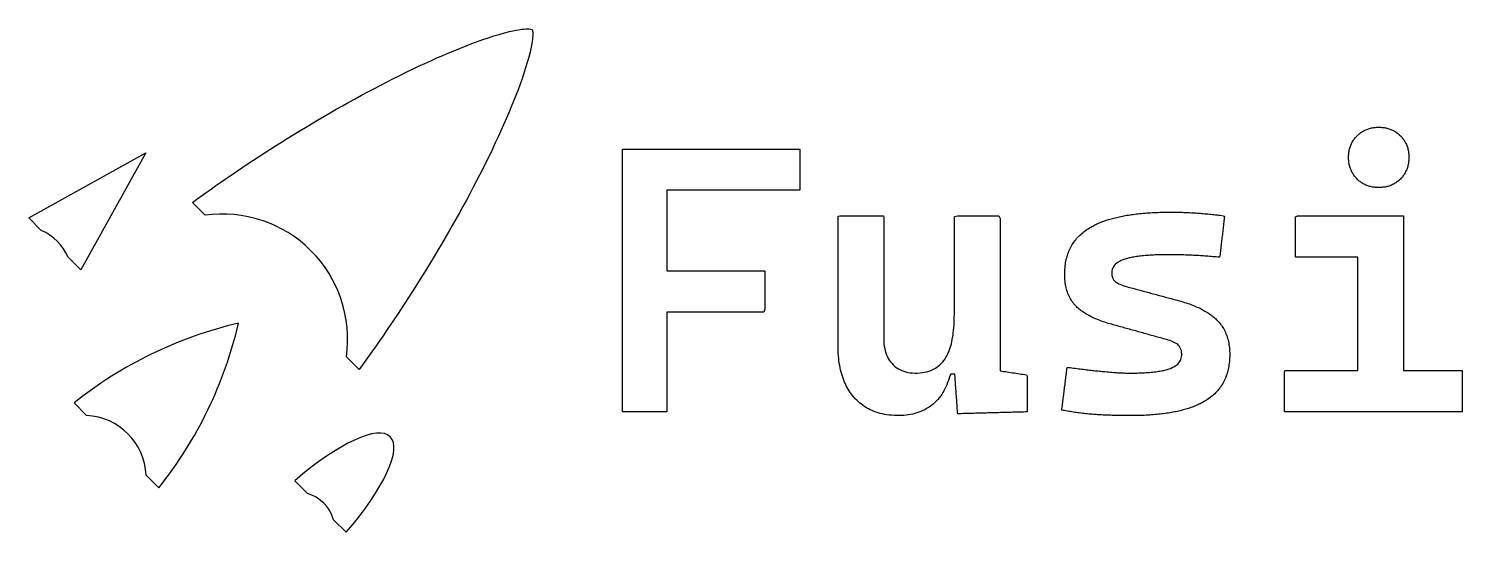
# Model space of a CAD drawing. Header units: millimetres. Extents: x 0 to 100, y 0 to 17.
# Drawn here: x 0 to 48.14, y 0 to 16.91 of the extents above; entities that cross this region are included whole.
import ezdxf

# ---------------------------------------------------------------- set-up
doc = ezdxf.new("R2010")
doc.units = ezdxf.units.MM
doc.layers.add('OUTLINE', color=7, linetype='Continuous')

msp = doc.modelspace()

# ---------------------------------------------------------------- linework, layer by layer
at = {"layer": 'OUTLINE'}
for p, q in [((0, 10.5557), (3.9325, 12.7405)), ((3.9325, 12.7405), (1.7478, 8.8079)), ((5.9212, 10.642), (5.497, 11.0662)), ((0.4243, 10.1315), (0, 10.5557)), ((1.7478, 8.8079), (1.3235, 9.2322)), ((11.093, 5.4702), (10.6687, 5.8945)), ((1.9471, 3.919), (1.5228, 4.3432)), ((4.37, 1.496), (3.9457, 1.9203)), ((9.3576, 1.3019), (8.9334, 1.7262)), ((10.6595, 0), (10.2353, 0.4243))]:
    msp.add_line(p, q, dxfattribs=at)
for points in [[(45.4055, 11.5752), (45.3696, 11.5737), (45.3331, 11.5732), (45.2967, 11.5737), (45.2607, 11.5752), (45.2253, 11.5777), (45.1905, 11.5812), (45.1562, 11.5856), (45.1224, 11.5911), (45.0892, 11.5975), (45.0565, 11.6049), (45.0243, 11.6134), (44.9927, 11.6228), (44.9616, 11.6332), (44.9311, 11.6446), (44.9011, 11.657), (44.8716, 11.6704), (44.8427, 11.6848), (44.8143, 11.7001), (44.7864, 11.7165), (44.7591, 11.7338), (44.7324, 11.7522), (44.7061, 11.7715), (44.6804, 11.7918), (44.6553, 11.8131), (44.6307, 11.8355), (44.6066, 11.8588), (44.5833, 11.8828), (44.561, 11.9074), (44.5397, 11.9326), (44.5193, 11.9583), (44.5, 11.9845), (44.4817, 12.0113), (44.4643, 12.0386), (44.448, 12.0665), (44.4326, 12.0948), (44.4182, 12.1238), (44.4048, 12.1532), (44.3924, 12.1832), (44.381, 12.2138), (44.3706, 12.2449), (44.3612, 12.2765), (44.3528, 12.3086), (44.3454, 12.3413), (44.3389, 12.3746), (44.3335, 12.4083), (44.329, 12.4427), (44.3255, 12.4775), (44.323, 12.5129), (44.3216, 12.5488), (44.3211, 12.5853), (44.3216, 12.6218), (44.323, 12.6577), (44.3255, 12.6931), (44.329, 12.7279), (44.3335, 12.7623), (44.3389, 12.796), (44.3454, 12.8293), (44.3528, 12.862), (44.3612, 12.8941), (44.3706, 12.9257), (44.381, 12.9568), (44.3924, 12.9874), (44.4048, 13.0174), (44.4182, 13.0468), (44.4326, 13.0758), (44.448, 13.1041), (44.4643, 13.132), (44.4817, 13.1593), (44.5, 13.1861), (44.5193, 13.2123), (44.5397, 13.238), (44.561, 13.2631), (44.5833, 13.2878), (44.6066, 13.3118), (44.6307, 13.3351), (44.6553, 13.3574), (44.6804, 13.3788), (44.7061, 13.3991), (44.7324, 13.4184), (44.7591, 13.4368), (44.7864, 13.4541), (44.8143, 13.4705), (44.8427, 13.4858), (44.8716, 13.5002), (44.9011, 13.5136), (44.9311, 13.526), (44.9616, 13.5374), (44.9927, 13.5478), (45.0243, 13.5572), (45.0565, 13.5656), (45.0892, 13.5731), (45.1224, 13.5795), (45.1562, 13.585), (45.1905, 13.5894), (45.2253, 13.5929), (45.2607, 13.5954), (45.2967, 13.5969), (45.3331, 13.5974), (45.3696, 13.5969), (45.4055, 13.5954), (45.4409, 13.5929), (45.4758, 13.5894), (45.5101, 13.585), (45.5439, 13.5795), (45.5771, 13.5731), (45.6098, 13.5656), (45.642, 13.5572), (45.6736, 13.5478), (45.7047, 13.5374), (45.7352, 13.526), (45.7652, 13.5136), (45.7947, 13.5002), (45.8236, 13.4858), (45.852, 13.4705), (45.8798, 13.4541), (45.9071, 13.4368), (45.9339, 13.4184), (45.9601, 13.3991), (45.9858, 13.3788), (46.011, 13.3574), (46.0356, 13.3351), (46.0597, 13.3118), (46.083, 13.2878), (46.1053, 13.2631), (46.1266, 13.238), (46.1469, 13.2123), (46.1663, 13.1861), (46.1846, 13.1593), (46.2019, 13.132), (46.2183, 13.1041), (46.2337, 13.0758), (46.248, 13.0468), (46.2614, 13.0174), (46.2738, 12.9874), (46.2852, 12.9568), (46.2956, 12.9257), (46.3051, 12.8941), (46.3135, 12.862), (46.3209, 12.8293), (46.3274, 12.796), (46.3328, 12.7623), (46.3373, 12.7279), (46.3407, 12.6931), (46.3432, 12.6577), (46.3447, 12.6218), (46.3452, 12.5853), (46.3447, 12.5488), (46.3432, 12.5129), (46.3407, 12.4775), (46.3373, 12.4427), (46.3328, 12.4083), (46.3274, 12.3746), (46.3209, 12.3413), (46.3135, 12.3086), (46.3051, 12.2765), (46.2956, 12.2449), (46.2852, 12.2138), (46.2738, 12.1832), (46.2614, 12.1532), (46.248, 12.1238), (46.2337, 12.0948), (46.2183, 12.0665), (46.2019, 12.0386), (46.1846, 12.0113), (46.1663, 11.9845), (46.1469, 11.9583), (46.1266, 11.9326), (46.1053, 11.9074), (46.083, 11.8828), (46.0597, 11.8588), (46.0356, 11.8355), (46.011, 11.8131), (45.9858, 11.7918), (45.9601, 11.7715), (45.9339, 11.7522), (45.9071, 11.7338), (45.8798, 11.7165), (45.852, 11.7001), (45.8236, 11.6848), (45.7947, 11.6704), (45.7652, 11.657), (45.7352, 11.6446), (45.7047, 11.6332), (45.6736, 11.6228), (45.642, 11.6134), (45.6098, 11.6049), (45.5771, 11.5975), (45.5439, 11.5911), (45.5101, 11.5856), (45.4758, 11.5812), (45.4409, 11.5777)], [(20.0876, 12.8585), (20.1442, 12.8585), (20.2405, 12.8585), (20.3591, 12.8585), (20.3934, 12.8585), (20.5463, 12.8585), (20.5739, 12.8585), (20.6992, 12.8585), (20.7888, 12.8585), (20.8521, 12.8585), (21.0037, 12.8585), (21.005, 12.8585), (21.1579, 12.8585), (21.2185, 12.8585), (21.3108, 12.8585), (21.4334, 12.8585), (21.4637, 12.8585), (21.6167, 12.8585), (21.7696, 12.8585), (21.9225, 12.8585), (22.0754, 12.8585), (22.2283, 12.8585), (22.3812, 12.8585), (22.5341, 12.8585), (22.687, 12.8585), (22.8399, 12.8585), (22.9928, 12.8585), (23.1457, 12.8585), (23.2986, 12.8585), (23.4515, 12.8585), (23.6044, 12.8585), (23.7573, 12.8585), (23.9102, 12.8585), (24.0631, 12.8585), (24.2161, 12.8585), (24.369, 12.8585), (24.5219, 12.8585), (24.6748, 12.8585), (24.8277, 12.8585), (24.9806, 12.8585), (25.1335, 12.8585), (25.2864, 12.8585), (25.4393, 12.8585), (25.5922, 12.8585), (25.7451, 12.8585), (25.898, 12.8585), (25.898, 12.7056), (25.898, 12.5527), (25.898, 12.3998), (25.898, 12.2469), (25.898, 12.094), (25.898, 11.941), (25.898, 11.7881), (25.898, 11.6352), (25.898, 11.4823), (25.7474, 11.4801), (25.5945, 11.4801), (25.4416, 11.4801), (25.2887, 11.4801), (25.1358, 11.4801), (24.9829, 11.4801), (24.83, 11.4801), (24.677, 11.4801), (24.5241, 11.4801), (24.3712, 11.4801), (24.2183, 11.4801), (24.0654, 11.4801), (23.9125, 11.4801), (23.7596, 11.4801), (23.6067, 11.4801), (23.4538, 11.4801), (23.3009, 11.4801), (23.148, 11.4801), (22.9951, 11.4801), (22.8422, 11.4801), (22.6893, 11.4801), (22.5364, 11.4801), (22.3835, 11.4801), (22.2306, 11.4801), (22.0776, 11.4801), (21.9247, 11.4801), (21.7718, 11.4801), (21.6189, 11.4801), (21.466, 11.4801), (21.4334, 11.4801), (21.4334, 11.3544), (21.4334, 11.1395), (21.4334, 10.9247), (21.4334, 10.7098), (21.4334, 10.4949), (21.4334, 10.2801), (21.4334, 10.0652), (21.4334, 9.8503), (21.4334, 9.6355), (21.4334, 9.4206), (21.4334, 9.2057), (21.4334, 8.9909), (21.4334, 8.7789), (21.5068, 8.7789), (21.6352, 8.7789), (21.7637, 8.7789), (21.8922, 8.7789), (22.0206, 8.7789), (22.1491, 8.7789), (22.2775, 8.7789), (22.406, 8.7789), (22.5344, 8.7789), (22.6629, 8.7789), (22.7913, 8.7789), (22.9198, 8.7789), (23.0482, 8.7789), (23.1767, 8.7789), (23.3051, 8.7789), (23.4336, 8.7789), (23.562, 8.7789), (23.6905, 8.7789), (23.8189, 8.7789), (23.9474, 8.7789), (24.0759, 8.7789), (24.2043, 8.7789), (24.3328, 8.7789), (24.4612, 8.7789), (24.5897, 8.7789), (24.7181, 8.7789), (24.7181, 8.6504), (24.7181, 8.522), (24.7181, 8.3935), (24.7181, 8.2651), (24.7181, 8.1366), (24.7181, 8.0082), (24.7181, 7.8797), (24.7181, 7.7513), (24.7181, 7.6228), (24.7181, 7.4944), (24.6897, 7.3943), (24.5613, 7.3943), (24.4328, 7.3943), (24.3044, 7.3943), (24.1759, 7.3943), (24.0475, 7.3943), (23.919, 7.3943), (23.7906, 7.3943), (23.6621, 7.3943), (23.5337, 7.3943), (23.4052, 7.3943), (23.2768, 7.3943), (23.1483, 7.3943), (23.0198, 7.3943), (22.8914, 7.3943), (22.7629, 7.3943), (22.6345, 7.3943), (22.506, 7.3943), (22.3776, 7.3943), (22.2491, 7.3943), (22.1207, 7.3943), (21.9922, 7.3943), (21.8638, 7.3943), (21.7353, 7.3943), (21.6069, 7.3943), (21.4784, 7.3943), (21.4334, 7.3943), (21.4334, 7.2719), (21.4334, 7.057), (21.4334, 6.8422), (21.4334, 6.6273), (21.4334, 6.4124), (21.4334, 6.1976), (21.4334, 5.9827), (21.4334, 5.7678), (21.4334, 5.553), (21.4334, 5.3381), (21.4334, 5.1232), (21.4334, 4.9084), (21.4334, 4.6935), (21.4334, 4.4786), (21.4334, 4.2638), (21.4334, 4.0489), (21.2262, 4.0412), (21.0113, 4.0412), (20.7964, 4.0412), (20.5816, 4.0412), (20.3667, 4.0412), (20.1518, 4.0412), (19.937, 4.0412), (19.937, 4.2561), (19.937, 4.471), (19.937, 4.6858), (19.937, 4.9007), (19.937, 5.1156), (19.937, 5.3304), (19.937, 5.5453), (19.937, 5.7602), (19.937, 5.9751), (19.937, 6.1899), (19.937, 6.4048), (19.937, 6.6197), (19.937, 6.8345), (19.937, 7.0494), (19.937, 7.2643), (19.937, 7.3943), (19.937, 7.4791), (19.937, 7.5227), (19.937, 7.6512), (19.937, 7.694), (19.937, 7.7796), (19.937, 7.9081), (19.937, 7.9089), (19.937, 8.0366), (19.937, 8.1237), (19.937, 8.165), (19.937, 8.2935), (19.937, 8.3386), (19.937, 8.4219), (19.937, 8.5504), (19.937, 8.5535), (19.937, 8.6788), (19.937, 8.7683), (19.937, 8.9832), (19.937, 9.1981), (19.937, 9.4129), (19.937, 9.6278), (19.937, 9.8427), (19.937, 10.0576), (19.937, 10.2724), (19.937, 10.4873), (19.937, 10.7022), (19.937, 10.917), (19.937, 11.1319), (19.937, 11.3468), (19.937, 11.4801), (19.937, 11.5616), (19.937, 11.633), (19.937, 11.7765), (19.937, 11.7859), (19.937, 11.9388), (19.937, 11.9914), (19.937, 12.0917), (19.937, 12.2062), (19.937, 12.2446), (19.937, 12.3975), (19.937, 12.4211), (19.937, 12.5504), (19.937, 12.636), (19.937, 12.7033), (19.937, 12.8508), (19.937, 12.8562)], [(32.6165, 6.6742), (32.6165, 6.6144), (32.6165, 6.601), (32.6165, 6.5546), (32.6165, 6.4948), (32.6165, 6.4741), (32.6165, 6.4349), (32.6165, 6.3751), (32.6165, 6.3473), (32.6165, 6.3153), (32.6165, 6.2555), (32.6165, 6.1957), (32.6165, 6.1359), (32.6165, 6.076), (32.6165, 6.0162), (32.6165, 5.9564), (32.6165, 5.8966), (32.6165, 5.8368), (32.6165, 5.7769), (32.6165, 5.7171), (32.6165, 5.6573), (32.6165, 5.5975), (32.6165, 5.5377), (32.6165, 5.4779), (32.6181, 5.4194), (32.6772, 5.4105), (32.7364, 5.4016), (32.7955, 5.3927), (32.8547, 5.3838), (32.9138, 5.3749), (32.973, 5.366), (33.0321, 5.3571), (33.0913, 5.3482), (33.1504, 5.3393), (33.2096, 5.3303), (33.2687, 5.3214), (33.3279, 5.3125), (33.387, 5.3036), (33.4462, 5.2947), (33.5053, 5.2858), (33.523, 5.2412), (33.523, 5.1814), (33.523, 5.1216), (33.523, 5.0617), (33.523, 5.0019), (33.523, 4.9421), (33.523, 4.8823), (33.523, 4.8225), (33.523, 4.7627), (33.523, 4.7028), (33.523, 4.643), (33.523, 4.5832), (33.523, 4.5234), (33.523, 4.4636), (33.523, 4.4037), (33.523, 4.3439), (33.523, 4.2841), (33.523, 4.2243), (33.523, 4.1645), (33.523, 4.1047), (33.523, 4.0448), (33.4668, 4.0397), (33.407, 4.0381), (33.3472, 4.0365), (33.2874, 4.0349), (33.2276, 4.0334), (33.1678, 4.0318), (33.108, 4.0302), (33.0482, 4.0286), (32.9884, 4.027), (32.9286, 4.0254), (32.8689, 4.0238), (32.8091, 4.0222), (32.7493, 4.0206), (32.6895, 4.019), (32.6297, 4.0174), (32.5699, 4.0158), (32.5101, 4.0142), (32.4503, 4.0126), (32.3905, 4.011), (32.3307, 4.0094), (32.2709, 4.0078), (32.2111, 4.0062), (32.1513, 4.0046), (32.0915, 4.003), (32.0317, 4.0014), (31.9719, 3.9998), (31.9121, 3.9982), (31.8523, 3.9966), (31.7925, 3.995), (31.7327, 3.9934), (31.6729, 3.9918), (31.6131, 3.9903), (31.5533, 3.9887), (31.4935, 3.9871), (31.4337, 3.9855), (31.3739, 3.9839), (31.3141, 3.9823), (31.2543, 3.9807), (31.1945, 3.9791), (31.1903, 4.0387), (31.1861, 4.0984), (31.1818, 4.1581), (31.1776, 4.2178), (31.1734, 4.2774), (31.1692, 4.3371), (31.1649, 4.3968), (31.1607, 4.4564), (31.1565, 4.5161), (31.1522, 4.5758), (31.148, 4.6354), (31.1438, 4.6951), (31.1395, 4.7548), (31.1353, 4.8144), (31.1311, 4.8741), (31.1268, 4.9338), (31.1226, 4.9934), (31.1184, 5.0531), (31.1142, 5.1128), (31.1099, 5.1724), (31.1057, 5.2321), (31.1015, 5.2918), (31.1003, 5.308), (31.0373, 5.308), (30.9636, 5.308), (30.9267, 5.2536), (30.9054, 5.1752), (30.8819, 5.099), (30.8563, 5.0251), (30.8285, 4.9535), (30.7986, 4.8842), (30.7665, 4.8171), (30.7323, 4.7523), (30.6959, 4.6898), (30.6573, 4.6295), (30.6166, 4.5716), (30.5738, 4.5158), (30.5288, 4.4624), (30.4816, 4.4112), (30.4322, 4.3623), (30.3808, 4.3157), (30.3269, 4.2712), (30.2701, 4.2283), (30.2117, 4.1882), (30.1517, 4.1508), (30.0901, 4.1163), (30.0268, 4.0844), (29.962, 4.0554), (29.8956, 4.0291), (29.8276, 4.0056), (29.758, 3.9848), (29.6868, 3.9669), (29.614, 3.9516), (29.5396, 3.9392), (29.4636, 3.9295), (29.3861, 3.9226), (29.3069, 3.9184), (29.2261, 3.9171), (29.1414, 3.9182), (29.0585, 3.9218), (28.9772, 3.9276), (28.8977, 3.9358), (28.8198, 3.9464), (28.7436, 3.9593), (28.6692, 3.9745), (28.5964, 3.9921), (28.5253, 4.0121), (28.456, 4.0344), (28.3883, 4.059), (28.3223, 4.086), (28.2581, 4.1153), (28.1955, 4.147), (28.1346, 4.181), (28.0754, 4.2174), (28.018, 4.2561), (27.9622, 4.2972), (27.9081, 4.3406), (27.8557, 4.3863), (27.805, 4.4344), (27.756, 4.4849), (27.709, 4.5374), (27.6676, 4.5872), (27.6279, 4.6385), (27.5899, 4.6915), (27.5536, 4.746), (27.5189, 4.8021), (27.4859, 4.8599), (27.4546, 4.9192), (27.425, 4.98), (27.397, 5.0425), (27.3707, 5.1066), (27.3461, 5.1722), (27.3232, 5.2394), (27.3019, 5.3082), (27.2823, 5.3786), (27.2644, 5.4506), (27.2481, 5.5242), (27.2335, 5.5993), (27.2206, 5.6761), (27.2094, 5.7544), (27.1998, 5.8343), (27.192, 5.9158), (27.1857, 5.9989), (27.1812, 6.0835), (27.1783, 6.1698), (27.1771, 6.2576), (27.1771, 6.3345), (27.1771, 6.4082), (27.1771, 6.4819), (27.1771, 6.5556), (27.1771, 6.6292), (27.1771, 6.7029), (27.1771, 6.7766), (27.1771, 6.8503), (27.1771, 6.9239), (27.1771, 6.9976), (27.1771, 7.0713), (27.1771, 7.145), (27.1771, 7.2186), (27.1771, 7.2923), (27.1771, 7.366), (27.1771, 7.4397), (27.1771, 7.5133), (27.1771, 7.587), (27.1771, 7.6607), (27.1771, 7.7344), (27.1771, 7.808), (27.1771, 7.8817), (27.1771, 7.9554), (27.1771, 8.0291), (27.1771, 8.1027), (27.1771, 8.1764), (27.1771, 8.2501), (27.1771, 8.3238), (27.1771, 8.3974), (27.1771, 8.4711), (27.1771, 8.5448), (27.1771, 8.6185), (27.1771, 8.6921), (27.1771, 8.7658), (27.1771, 8.8395), (27.1771, 8.9132), (27.1771, 8.9869), (27.1771, 9.0605), (27.1771, 9.1342), (27.1771, 9.2079), (27.1771, 9.2816), (27.1771, 9.3552), (27.1771, 9.4289), (27.1771, 9.5026), (27.1771, 9.5763), (27.1771, 9.6499), (27.1771, 9.7236), (27.1771, 9.7973), (27.1771, 9.871), (27.1771, 9.9446), (27.1771, 10.0183), (27.1771, 10.092), (27.1771, 10.1657), (27.1771, 10.2393), (27.1771, 10.313), (27.1771, 10.3867), (27.1771, 10.4604), (27.1771, 10.534), (27.1771, 10.6077), (27.2353, 10.6232), (27.309, 10.6232), (27.3827, 10.6232), (27.4564, 10.6232), (27.53, 10.6232), (27.6037, 10.6232), (27.6774, 10.6232), (27.7511, 10.6232), (27.8247, 10.6232), (27.8984, 10.6232), (27.9721, 10.6232), (28.0458, 10.6232), (28.1194, 10.6232), (28.1931, 10.6232), (28.2668, 10.6232), (28.3405, 10.6232), (28.4141, 10.6232), (28.4878, 10.6232), (28.5615, 10.6232), (28.6352, 10.6232), (28.7088, 10.6232), (28.7107, 10.5514), (28.7107, 10.4777), (28.7107, 10.404), (28.7107, 10.3303), (28.7107, 10.2567), (28.7107, 10.183), (28.7107, 10.1093), (28.7107, 10.0356), (28.7107, 9.962), (28.7107, 9.8883), (28.7107, 9.8146), (28.7107, 9.7409), (28.7107, 9.6673), (28.7107, 9.5936), (28.7107, 9.5199), (28.7107, 9.4462), (28.7107, 9.3726), (28.7107, 9.2989), (28.7107, 9.2252), (28.7107, 9.1515), (28.7107, 9.0779), (28.7107, 9.0042), (28.7107, 8.9305), (28.7107, 8.8568), (28.7107, 8.7832), (28.7107, 8.7095), (28.7107, 8.6358), (28.7107, 8.5621), (28.7107, 8.4885), (28.7107, 8.4148), (28.7107, 8.3411), (28.7107, 8.2674), (28.7107, 8.1938), (28.7107, 8.1201), (28.7107, 8.0464), (28.7107, 7.9727), (28.7107, 7.8991), (28.7107, 7.8254), (28.7107, 7.7517), (28.7107, 7.678), (28.7107, 7.6043), (28.7107, 7.5307), (28.7107, 7.457), (28.7107, 7.3833), (28.7107, 7.3096), (28.7107, 7.236), (28.7107, 7.1623), (28.7107, 7.0886), (28.7107, 7.0149), (28.7107, 6.9413), (28.7107, 6.8676), (28.7107, 6.7939), (28.7107, 6.7202), (28.7107, 6.6466), (28.7107, 6.5729), (28.7109, 6.4942), (28.7139, 6.4084), (28.7204, 6.3257), (28.7304, 6.2461), (28.7439, 6.1698), (28.7609, 6.0966), (28.7814, 6.0265), (28.8054, 5.9596), (28.833, 5.8959), (28.864, 5.8354), (28.8986, 5.778), (28.9366, 5.7238), (28.9782, 5.6728), (29.0253, 5.6229), (29.0769, 5.5757), (29.1316, 5.5329), (29.1895, 5.4945), (29.2504, 5.4605), (29.3144, 5.4309), (29.3816, 5.4056), (29.4518, 5.3848), (29.5252, 5.3683), (29.6016, 5.3563), (29.6811, 5.3486), (29.7638, 5.3453), (29.8479, 5.3463), (29.9295, 5.3512), (30.0083, 5.3601), (30.0844, 5.373), (30.1576, 5.3898), (30.2281, 5.4106), (30.2958, 5.4353), (30.3608, 5.464), (30.4229, 5.4967), (30.4823, 5.5333), (30.539, 5.5738), (30.5928, 5.6183), (30.6439, 5.6668), (30.6922, 5.7193), (30.7377, 5.7757), (30.7735, 5.8258), (30.8023, 5.871), (30.8297, 5.9189), (30.8556, 5.9694), (30.8802, 6.0226), (30.9033, 6.0784), (30.9251, 6.1369), (30.9454, 6.1981), (30.9643, 6.2619), (30.9819, 6.3284), (30.998, 6.3975), (31.0127, 6.4693), (31.026, 6.5438), (31.0379, 6.6209), (31.0485, 6.7007), (31.0576, 6.7832), (31.0653, 6.8683), (31.0716, 6.956), (31.0765, 7.0465), (31.0799, 7.1396), (31.082, 7.2353), (31.0827, 7.3097), (31.0827, 7.4263), (31.0827, 7.5531), (31.0827, 7.68), (31.0827, 7.8068), (31.0827, 7.9337), (31.0827, 8.0605), (31.0827, 8.1874), (31.0827, 8.3142), (31.0827, 8.4411), (31.0827, 8.5679), (31.0827, 8.6948), (31.0827, 8.8216), (31.0827, 8.9485), (31.0827, 9.0753), (31.0827, 9.2022), (31.0827, 9.3291), (31.0827, 9.4559), (31.0827, 9.5828), (31.0827, 9.7096), (31.0827, 9.8365), (31.0827, 9.9633), (31.0827, 10.0902), (31.0827, 10.217), (31.0827, 10.3439), (31.0827, 10.4707), (31.0827, 10.5976), (31.184, 10.6232), (31.3108, 10.6232), (31.4377, 10.6232), (31.5645, 10.6232), (31.6914, 10.6232), (31.8182, 10.6232), (31.9451, 10.6232), (32.0719, 10.6232), (32.1988, 10.6232), (32.3256, 10.6232), (32.4525, 10.6232), (32.5793, 10.6232), (32.6165, 10.5334), (32.6165, 10.4066), (32.6165, 10.2797), (32.6165, 10.1529), (32.6165, 10.026), (32.6165, 9.8992), (32.6165, 9.7723), (32.6165, 9.6455), (32.6165, 9.5186), (32.6165, 9.3918), (32.6165, 9.2649), (32.6165, 9.138), (32.6165, 9.0112), (32.6165, 8.8843), (32.6165, 8.7575), (32.6165, 8.6306), (32.6165, 8.5038), (32.6165, 8.3769), (32.6165, 8.2501), (32.6165, 8.1232), (32.6165, 7.9964), (32.6165, 7.8695), (32.6165, 7.7427), (32.6165, 7.6158), (32.6165, 7.489), (32.6165, 7.3621), (32.6165, 7.2353), (32.6165, 7.1084), (32.6165, 6.9816), (32.6165, 6.8547), (32.6165, 6.7278)], [(37.0676, 3.9173), (37.0003, 3.9171), (36.9415, 3.9171), (36.8834, 3.9173), (36.8259, 3.9177), (36.7689, 3.9182), (36.7126, 3.9189), (36.6568, 3.9196), (36.6017, 3.9206), (36.5471, 3.9217), (36.4932, 3.9229), (36.4398, 3.9242), (36.387, 3.9258), (36.3348, 3.9274), (36.2832, 3.9292), (36.2322, 3.9311), (36.1818, 3.9332), (36.132, 3.9355), (36.0828, 3.9378), (36.0342, 3.9403), (35.9861, 3.943), (35.9387, 3.9458), (35.8918, 3.9487), (35.8456, 3.9518), (35.7999, 3.9551), (35.7549, 3.9584), (35.7104, 3.962), (35.6595, 3.9662), (35.6032, 3.9712), (35.5474, 3.9765), (35.4923, 3.982), (35.4378, 3.9877), (35.3839, 3.9937), (35.3306, 3.9999), (35.2779, 4.0063), (35.2259, 4.013), (35.1744, 4.02), (35.1236, 4.0272), (35.0734, 4.0346), (35.0238, 4.0423), (34.9748, 4.0502), (34.9264, 4.0583), (34.8786, 4.0667), (34.8315, 4.0753), (34.7849, 4.0842), (34.739, 4.0933), (34.6937, 4.1027), (34.6963, 4.1508), (34.7027, 4.2019), (34.7091, 4.253), (34.7155, 4.3041), (34.7219, 4.3552), (34.7283, 4.4063), (34.7347, 4.4574), (34.7411, 4.5085), (34.7474, 4.5596), (34.7538, 4.6107), (34.7602, 4.6618), (34.7666, 4.713), (34.773, 4.7641), (34.7794, 4.8152), (34.7858, 4.8663), (34.7922, 4.9174), (34.7985, 4.9685), (34.8049, 5.0196), (34.8113, 5.0707), (34.8177, 5.1218), (34.8241, 5.1729), (34.8305, 5.224), (34.8369, 5.2751), (34.8432, 5.3262), (34.8496, 5.3773), (34.856, 5.4284), (34.8624, 5.4795), (34.8688, 5.5306), (34.9144, 5.5379), (34.9731, 5.5299), (35.0311, 5.5222), (35.0884, 5.5146), (35.145, 5.5071), (35.2009, 5.4999), (35.2562, 5.4928), (35.3107, 5.4858), (35.3646, 5.4791), (35.4178, 5.4725), (35.4703, 5.466), (35.5221, 5.4598), (35.5732, 5.4537), (35.6236, 5.4477), (35.6733, 5.442), (35.7224, 5.4364), (35.7707, 5.4309), (35.8184, 5.4257), (35.8654, 5.4206), (35.9117, 5.4156), (35.9573, 5.4109), (36.0022, 5.4063), (36.0464, 5.4018), (36.0899, 5.3976), (36.1388, 5.3929), (36.1987, 5.3874), (36.2575, 5.3822), (36.3152, 5.3774), (36.3718, 5.3729), (36.4273, 5.3687), (36.4817, 5.3649), (36.5351, 5.3614), (36.5873, 5.3583), (36.6384, 5.3555), (36.6884, 5.353), (36.7373, 5.3509), (36.7852, 5.3491), (36.8319, 5.3476), (36.8775, 5.3465), (36.9221, 5.3457), (36.9655, 5.3453), (37.013, 5.3452), (37.0823, 5.3455), (37.1502, 5.3462), (37.2165, 5.3474), (37.2813, 5.3491), (37.3446, 5.3512), (37.4064, 5.3537), (37.4667, 5.3567), (37.5255, 5.3602), (37.5828, 5.3641), (37.6385, 5.3684), (37.6928, 5.3732), (37.7456, 5.3785), (37.7968, 5.3841), (37.8466, 5.3903), (37.8949, 5.3969), (37.9416, 5.4039), (37.9868, 5.4114), (38.0306, 5.4193), (38.0728, 5.4277), (38.1135, 5.4365), (38.1527, 5.4458), (38.1905, 5.4556), (38.2267, 5.4657), (38.2614, 5.4764), (38.2946, 5.4874), (38.3387, 5.5038), (38.397, 5.5286), (38.4504, 5.5555), (38.4991, 5.5845), (38.5428, 5.6155), (38.5818, 5.6486), (38.6159, 5.6837), (38.6452, 5.7209), (38.6697, 5.7602), (38.6894, 5.8016), (38.7042, 5.845), (38.7142, 5.8904), (38.7194, 5.938), (38.7197, 5.9917), (38.7149, 6.0485), (38.705, 6.1014), (38.6898, 6.1501), (38.6695, 6.1947), (38.644, 6.2353), (38.6134, 6.2718), (38.5817, 6.3011), (38.5478, 6.3271), (38.5097, 6.3517), (38.4674, 6.3751), (38.421, 6.3971), (38.3704, 6.4179), (38.3157, 6.4373), (38.2569, 6.4554), (38.2019, 6.4706), (38.1523, 6.4845), (38.1027, 6.4983), (38.053, 6.5121), (38.0034, 6.5259), (37.9538, 6.5398), (37.9042, 6.5536), (37.8546, 6.5674), (37.805, 6.5812), (37.7554, 6.5951), (37.7057, 6.6089), (37.6561, 6.6227), (37.6065, 6.6365), (37.5569, 6.6504), (37.5073, 6.6642), (37.4577, 6.678), (37.4081, 6.6918), (37.3585, 6.7057), (37.3088, 6.7195), (37.2592, 6.7333), (37.2096, 6.7471), (37.16, 6.761), (37.1104, 6.7748), (37.0608, 6.7886), (37.0112, 6.8024), (36.9616, 6.8163), (36.9119, 6.8301), (36.8623, 6.8439), (36.8127, 6.8577), (36.7631, 6.8716), (36.7135, 6.8854), (36.6639, 6.8992), (36.6143, 6.913), (36.5646, 6.9269), (36.515, 6.9407), (36.4654, 6.9545), (36.4158, 6.9683), (36.3662, 6.9822), (36.3123, 6.9972), (36.2525, 7.0146), (36.1939, 7.0324), (36.1365, 7.0508), (36.0803, 7.0696), (36.0254, 7.089), (35.9716, 7.1088), (35.9191, 7.1292), (35.8678, 7.15), (35.8176, 7.1714), (35.7687, 7.1932), (35.7211, 7.2156), (35.6746, 7.2384), (35.6293, 7.2618), (35.5853, 7.2856), (35.5425, 7.3099), (35.5008, 7.3348), (35.4604, 7.3601), (35.4212, 7.3859), (35.3832, 7.4123), (35.3465, 7.4391), (35.3109, 7.4664), (35.2766, 7.4942), (35.2434, 7.5226), (35.2115, 7.5514), (35.1808, 7.5807), (35.1488, 7.6133), (35.117, 7.6482), (35.0868, 7.6844), (35.0579, 7.7217), (35.0306, 7.7603), (35.0047, 7.8), (34.9803, 7.841), (34.9574, 7.8832), (34.9359, 7.9266), (34.916, 7.9712), (34.8974, 8.017), (34.8804, 8.064), (34.8648, 8.1122), (34.8507, 8.1616), (34.838, 8.2122), (34.8269, 8.2641), (34.8172, 8.3171), (34.8089, 8.3714), (34.8022, 8.4268), (34.7969, 8.4835), (34.793, 8.5414), (34.7907, 8.6005), (34.7898, 8.6608), (34.7903, 8.7189), (34.7921, 8.7759), (34.7952, 8.8321), (34.7995, 8.8875), (34.8052, 8.942), (34.8121, 8.9957), (34.8203, 9.0485), (34.8298, 9.1005), (34.8406, 9.1517), (34.8527, 9.2021), (34.866, 9.2516), (34.8807, 9.3003), (34.8966, 9.3481), (34.9138, 9.3951), (34.9323, 9.4413), (34.9521, 9.4866), (34.9732, 9.5312), (34.9956, 9.5748), (35.0192, 9.6177), (35.0441, 9.6597), (35.0704, 9.7009), (35.0979, 9.7412), (35.1267, 9.7807), (35.1567, 9.8194), (35.1881, 9.8572), (35.2207, 9.8942), (35.2547, 9.9304), (35.2899, 9.9658), (35.3264, 10.0003), (35.3642, 10.0339), (35.4032, 10.0668), (35.4436, 10.0988), (35.4852, 10.13), (35.5281, 10.1603), (35.5724, 10.1898), (35.6179, 10.2185), (35.6619, 10.2447), (35.6945, 10.2632), (35.7278, 10.2815), (35.7617, 10.2993), (35.7963, 10.3168), (35.8316, 10.334), (35.8675, 10.3508), (35.9042, 10.3672), (35.9414, 10.3834), (35.9794, 10.3991), (36.018, 10.4145), (36.0573, 10.4296), (36.0972, 10.4443), (36.1378, 10.4587), (36.1791, 10.4727), (36.221, 10.4864), (36.2636, 10.4997), (36.3069, 10.5127), (36.3508, 10.5253), (36.3954, 10.5376), (36.4407, 10.5495), (36.4866, 10.5611), (36.5332, 10.5723), (36.5805, 10.5832), (36.6284, 10.5937), (36.677, 10.6039), (36.7263, 10.6137), (36.7762, 10.6232), (36.8268, 10.6323), (36.878, 10.6411), (36.93, 10.6495), (36.9825, 10.6576), (37.0358, 10.6654), (37.0897, 10.6728), (37.1443, 10.6798), (37.1996, 10.6865), (37.2555, 10.6928), (37.3121, 10.6988), (37.3693, 10.7045), (37.4272, 10.7098), (37.4858, 10.7147), (37.545, 10.7193), (37.605, 10.7236), (37.6655, 10.7275), (37.7268, 10.731), (37.7887, 10.7342), (37.8513, 10.7371), (37.9145, 10.7396), (37.9784, 10.7417), (38.043, 10.7435), (38.1082, 10.745), (38.1741, 10.7461), (38.2407, 10.7469), (38.3079, 10.7473), (38.3706, 10.7473), (38.4226, 10.7472), (38.4744, 10.7468), (38.5263, 10.7462), (38.578, 10.7454), (38.6297, 10.7444), (38.6814, 10.7431), (38.7329, 10.7417), (38.7844, 10.7401), (38.8359, 10.7382), (38.8873, 10.7362), (38.9386, 10.7339), (38.9898, 10.7314), (39.041, 10.7287), (39.0922, 10.7258), (39.1433, 10.7227), (39.1943, 10.7194), (39.245, 10.7159), (39.2941, 10.7123), (39.3435, 10.7085), (39.3931, 10.7045), (39.443, 10.7003), (39.4931, 10.6959), (39.5435, 10.6913), (39.5942, 10.6866), (39.6451, 10.6816), (39.6962, 10.6765), (39.7476, 10.6711), (39.7993, 10.6656), (39.8512, 10.6599), (39.9034, 10.6539), (39.9558, 10.6478), (40.0085, 10.6415), (40.0614, 10.635), (40.1146, 10.6283), (40.1531, 10.6104), (40.1472, 10.5592), (40.1413, 10.5081), (40.1353, 10.4569), (40.1294, 10.4057), (40.1234, 10.3546), (40.1175, 10.3034), (40.1116, 10.2523), (40.1056, 10.2011), (40.0997, 10.15), (40.0937, 10.0988), (40.0878, 10.0476), (40.0819, 9.9965), (40.0759, 9.9453), (40.07, 9.8942), (40.064, 9.843), (40.0581, 9.7918), (40.0522, 9.7407), (40.0462, 9.6895), (40.0403, 9.6384), (40.0343, 9.5872), (40.0284, 9.536), (40.0225, 9.4849), (40.0165, 9.4337), (40.0106, 9.3826), (40.0046, 9.3314), (39.9987, 9.2802), (39.9895, 9.2326), (39.9313, 9.2379), (39.874, 9.243), (39.8174, 9.2479), (39.7616, 9.2526), (39.7065, 9.2572), (39.6523, 9.2616), (39.5989, 9.2657), (39.5462, 9.2698), (39.4943, 9.2736), (39.4432, 9.2772), (39.3929, 9.2807), (39.3434, 9.284), (39.2946, 9.2871), (39.2467, 9.29), (39.1995, 9.2927), (39.1531, 9.2953), (39.1075, 9.2976), (39.0627, 9.2998), (39.0104, 9.3022), (38.9539, 9.3046), (38.8983, 9.3068), (38.8435, 9.3088), (38.7896, 9.3107), (38.7365, 9.3124), (38.6842, 9.3138), (38.6327, 9.3151), (38.5821, 9.3163), (38.5323, 9.3172), (38.4834, 9.3179), (38.4353, 9.3185), (38.388, 9.3189), (38.3416, 9.3191), (38.2847, 9.3191), (38.2155, 9.3187), (38.1477, 9.3181), (38.0812, 9.3171), (38.016, 9.3157), (37.9522, 9.3141), (37.8897, 9.3121), (37.8285, 9.3097), (37.7686, 9.307), (37.7101, 9.304), (37.6529, 9.3007), (37.597, 9.297), (37.5425, 9.2929), (37.4892, 9.2886), (37.4373, 9.2839), (37.3868, 9.2788), (37.3375, 9.2735), (37.2896, 9.2677), (37.243, 9.2617), (37.1978, 9.2553), (37.1538, 9.2486), (37.1112, 9.2415), (37.07, 9.2341), (37.03, 9.2264), (36.9914, 9.2183), (36.9541, 9.2099), (36.9181, 9.2011), (36.8835, 9.192), (36.8502, 9.1826), (36.8055, 9.1688), (36.7419, 9.1462), (36.6834, 9.1218), (36.6298, 9.0955), (36.5811, 9.0674), (36.5374, 9.0374), (36.4987, 9.0055), (36.465, 8.9717), (36.4363, 8.9361), (36.4125, 8.8986), (36.3937, 8.8592), (36.3798, 8.818), (36.371, 8.7749), (36.3671, 8.7299), (36.3684, 8.6739), (36.3754, 8.6181), (36.3883, 8.5671), (36.407, 8.5208), (36.4316, 8.4792), (36.4619, 8.4425), (36.498, 8.4104), (36.5313, 8.3874), (36.567, 8.366), (36.6066, 8.3451), (36.6498, 8.325), (36.6968, 8.3054), (36.7476, 8.2865), (36.8021, 8.2681), (36.8604, 8.2504), (36.9224, 8.2334), (36.9729, 8.2198), (37.0226, 8.2064), (37.0724, 8.193), (37.1221, 8.1796), (37.1718, 8.1662), (37.2215, 8.1528), (37.2713, 8.1394), (37.321, 8.126), (37.3707, 8.1126), (37.4205, 8.0992), (37.4702, 8.0858), (37.5199, 8.0724), (37.5697, 8.059), (37.6194, 8.0456), (37.6691, 8.0322), (37.7188, 8.0188), (37.7686, 8.0054), (37.8183, 7.992), (37.868, 7.9786), (37.9178, 7.9652), (37.9675, 7.9518), (38.0172, 7.9384), (38.0669, 7.925), (38.1167, 7.9116), (38.1664, 7.8982), (38.2161, 7.8848), (38.2659, 7.8714), (38.3156, 7.858), (38.3653, 7.8446), (38.415, 7.8312), (38.4648, 7.8178), (38.5145, 7.8044), (38.5757, 7.7884), (38.6361, 7.772), (38.6953, 7.7551), (38.7535, 7.7378), (38.8106, 7.72), (38.8667, 7.7019), (38.9216, 7.6833), (38.9755, 7.6642), (39.0283, 7.6448), (39.08, 7.6249), (39.1307, 7.6046), (39.1802, 7.5838), (39.2287, 7.5626), (39.2761, 7.541), (39.3224, 7.5189), (39.3677, 7.4965), (39.4119, 7.4736), (39.455, 7.4502), (39.497, 7.4264), (39.5379, 7.4022), (39.5778, 7.3776), (39.6165, 7.3525), (39.6542, 7.327), (39.6909, 7.3011), (39.7264, 7.2747), (39.7609, 7.2479), (39.7943, 7.2207), (39.8266, 7.193), (39.8578, 7.165), (39.8886, 7.1358), (39.9233, 7.1008), (39.9566, 7.0649), (39.9885, 7.0279), (40.0189, 6.9899), (40.0479, 6.951), (40.0755, 6.911), (40.1016, 6.8701), (40.1264, 6.8282), (40.1497, 6.7852), (40.1715, 6.7413), (40.192, 6.6964), (40.211, 6.6504), (40.2286, 6.6035), (40.2447, 6.5556), (40.2595, 6.5067), (40.2728, 6.4567), (40.2847, 6.4058), (40.2951, 6.3539), (40.3042, 6.301), (40.3118, 6.2471), (40.318, 6.1922), (40.3227, 6.1363), (40.3261, 6.0794), (40.328, 6.0215), (40.3284, 5.9627), (40.3276, 5.9042), (40.3255, 5.8465), (40.3221, 5.7898), (40.3175, 5.7339), (40.3115, 5.6789), (40.3044, 5.6248), (40.2959, 5.5715), (40.2862, 5.5191), (40.2752, 5.4675), (40.2629, 5.4169), (40.2494, 5.3671), (40.2346, 5.3182), (40.2185, 5.2701), (40.2012, 5.2229), (40.1826, 5.1766), (40.1627, 5.1312), (40.1416, 5.0866), (40.1192, 5.0429), (40.0955, 5.0001), (40.0705, 4.9581), (40.0443, 4.917), (40.0168, 4.8768), (39.9881, 4.8375), (39.958, 4.799), (39.9267, 4.7614), (39.8942, 4.7246), (39.8604, 4.6887), (39.8253, 4.6537), (39.7889, 4.6196), (39.7512, 4.5863), (39.7123, 4.554), (39.6722, 4.5224), (39.6307, 4.4918), (39.588, 4.462), (39.544, 4.4331), (39.5044, 4.4085), (39.4717, 4.389), (39.4382, 4.3699), (39.4039, 4.3513), (39.369, 4.333), (39.3334, 4.3151), (39.2971, 4.2976), (39.2601, 4.2805), (39.2223, 4.2638), (39.1839, 4.2475), (39.1448, 4.2316), (39.1049, 4.216), (39.0644, 4.2009), (39.0231, 4.1862), (38.9811, 4.1718), (38.9385, 4.1578), (38.8951, 4.1443), (38.851, 4.1311), (38.8062, 4.1183), (38.7607, 4.106), (38.7145, 4.094), (38.6676, 4.0824), (38.62, 4.0712), (38.5717, 4.0604), (38.5226, 4.0499), (38.4729, 4.0399), (38.4225, 4.0303), (38.3713, 4.021), (38.3195, 4.0122), (38.2669, 4.0037), (38.2137, 3.9957), (38.1597, 3.988), (38.105, 3.9807), (38.0497, 3.9739), (37.9936, 3.9674), (37.9368, 3.9613), (37.8793, 3.9556), (37.8211, 3.9503), (37.7622, 3.9454), (37.7026, 3.9408), (37.6422, 3.9367), (37.5812, 3.933), (37.5195, 3.9296), (37.4571, 3.9267), (37.3939, 3.9241), (37.3301, 3.922), (37.2655, 3.9202), (37.2003, 3.9188), (37.1343, 3.9178)], [(46.159, 10.4144), (46.159, 10.31), (46.159, 10.2506), (46.159, 10.2056), (46.159, 10.1012), (46.159, 10.0894), (46.159, 9.9968), (46.159, 9.9283), (46.159, 9.8924), (46.159, 9.788), (46.159, 9.7671), (46.159, 9.6836), (46.159, 9.6059), (46.159, 9.5792), (46.159, 9.4748), (46.159, 9.4447), (46.159, 9.3704), (46.159, 9.2835), (46.159, 9.266), (46.159, 9.1223), (46.159, 8.9611), (46.159, 8.8), (46.159, 8.6388), (46.159, 8.4776), (46.159, 8.3164), (46.159, 8.1552), (46.159, 7.994), (46.159, 7.8328), (46.159, 7.6716), (46.159, 7.5105), (46.159, 7.3493), (46.159, 7.1881), (46.159, 7.0269), (46.159, 6.8657), (46.159, 6.7045), (46.159, 6.5433), (46.159, 6.3821), (46.159, 6.221), (46.159, 6.0598), (46.159, 5.8986), (46.159, 5.7374), (46.159, 5.5762), (46.159, 5.4322), (46.1734, 5.4322), (46.2462, 5.4322), (46.319, 5.4322), (46.3919, 5.4322), (46.4647, 5.4322), (46.5375, 5.4322), (46.6104, 5.4322), (46.6832, 5.4322), (46.756, 5.4322), (46.8289, 5.4322), (46.9017, 5.4322), (46.9745, 5.4322), (47.0473, 5.4322), (47.1202, 5.4322), (47.193, 5.4322), (47.2658, 5.4322), (47.3387, 5.4322), (47.4115, 5.4322), (47.4843, 5.4322), (47.5572, 5.4322), (47.63, 5.4322), (47.7028, 5.4322), (47.7757, 5.4322), (47.8485, 5.4322), (47.9213, 5.4322), (47.9941, 5.4322), (48.067, 5.4322), (48.1398, 5.4322), (48.1398, 5.3593), (48.1398, 5.2865), (48.1398, 5.2137), (48.1398, 5.1408), (48.1398, 5.068), (48.1398, 4.9952), (48.1398, 4.9223), (48.1398, 4.8495), (48.1398, 4.7767), (48.1398, 4.7038), (48.1398, 4.631), (48.1398, 4.5582), (48.1398, 4.4854), (48.1398, 4.4125), (48.1398, 4.3397), (48.1398, 4.2669), (48.1398, 4.194), (48.1398, 4.1212), (48.1398, 4.0484), (48.0741, 4.0412), (48.0013, 4.0412), (47.9284, 4.0412), (47.8556, 4.0412), (47.7828, 4.0412), (47.71, 4.0412), (47.6371, 4.0412), (47.5643, 4.0412), (47.4915, 4.0412), (47.4186, 4.0412), (47.3458, 4.0412), (47.273, 4.0412), (47.2001, 4.0412), (47.1273, 4.0412), (47.0545, 4.0412), (46.9816, 4.0412), (46.9088, 4.0412), (46.836, 4.0412), (46.7632, 4.0412), (46.6903, 4.0412), (46.6175, 4.0412), (46.5447, 4.0412), (46.4718, 4.0412), (46.399, 4.0412), (46.3262, 4.0412), (46.2533, 4.0412), (46.1805, 4.0412), (46.1077, 4.0412), (46.0821, 4.0412), (46.0348, 4.0412), (45.9209, 4.0412), (45.7597, 4.0412), (45.5986, 4.0412), (45.4374, 4.0412), (45.2762, 4.0412), (45.115, 4.0412), (44.9538, 4.0412), (44.7926, 4.0412), (44.737, 4.0412), (44.6541, 4.0412), (44.6314, 4.0412), (44.5712, 4.0412), (44.4882, 4.0412), (44.4053, 4.0412), (44.3224, 4.0412), (44.2395, 4.0412), (44.1565, 4.0412), (44.0736, 4.0412), (43.9907, 4.0412), (43.9078, 4.0412), (43.8249, 4.0412), (43.7419, 4.0412), (43.659, 4.0412), (43.5761, 4.0412), (43.4932, 4.0412), (43.4103, 4.0412), (43.3273, 4.0412), (43.2444, 4.0412), (43.1615, 4.0412), (43.0786, 4.0412), (42.9956, 4.0412), (42.9127, 4.0412), (42.8298, 4.0412), (42.7469, 4.0412), (42.664, 4.0412), (42.581, 4.0412), (42.4981, 4.0412), (42.4152, 4.0412), (42.3323, 4.0412), (42.2493, 4.0412), (42.1664, 4.0412), (42.1664, 4.1242), (42.1664, 4.2071), (42.1664, 4.29), (42.1664, 4.3729), (42.1664, 4.4558), (42.1664, 4.5388), (42.1664, 4.6217), (42.1664, 4.7046), (42.1664, 4.7875), (42.1664, 4.8705), (42.1664, 4.9534), (42.1664, 5.0363), (42.1664, 5.1192), (42.1664, 5.2021), (42.1664, 5.2851), (42.1664, 5.368), (42.1852, 5.4322), (42.2681, 5.4322), (42.351, 5.4322), (42.4339, 5.4322), (42.5169, 5.4322), (42.5998, 5.4322), (42.6827, 5.4322), (42.7656, 5.4322), (42.8485, 5.4322), (42.9315, 5.4322), (43.0144, 5.4322), (43.0973, 5.4322), (43.1802, 5.4322), (43.2632, 5.4322), (43.3461, 5.4322), (43.429, 5.4322), (43.5119, 5.4322), (43.5948, 5.4322), (43.6778, 5.4322), (43.7607, 5.4322), (43.8436, 5.4322), (43.9265, 5.4322), (44.0095, 5.4322), (44.0924, 5.4322), (44.1753, 5.4322), (44.2582, 5.4322), (44.3411, 5.4322), (44.4241, 5.4322), (44.507, 5.4322), (44.5899, 5.4322), (44.6314, 5.4322), (44.6314, 5.4919), (44.6314, 5.6531), (44.6314, 5.8143), (44.6314, 5.9755), (44.6314, 6.1367), (44.6314, 6.2979), (44.6314, 6.459), (44.6314, 6.6202), (44.6314, 6.7814), (44.6314, 6.9426), (44.6314, 7.1038), (44.6314, 7.265), (44.6314, 7.4262), (44.6314, 7.5874), (44.6314, 7.7485), (44.6314, 7.9097), (44.6314, 8.0709), (44.6314, 8.2321), (44.6314, 8.3933), (44.6314, 8.5545), (44.6314, 8.7157), (44.6314, 8.8769), (44.6314, 9.038), (44.6314, 9.1992), (44.6314, 9.2322), (44.6269, 9.2322), (44.5225, 9.2322), (44.4181, 9.2322), (44.3137, 9.2322), (44.2093, 9.2322), (44.1049, 9.2322), (44.0005, 9.2322), (43.8961, 9.2322), (43.7917, 9.2322), (43.6873, 9.2322), (43.5829, 9.2322), (43.4785, 9.2322), (43.3741, 9.2322), (43.2697, 9.2322), (43.1653, 9.2322), (43.0609, 9.2322), (42.9565, 9.2322), (42.8521, 9.2322), (42.7477, 9.2322), (42.6433, 9.2322), (42.539, 9.2322), (42.539, 9.3366), (42.539, 9.441), (42.539, 9.5454), (42.539, 9.6498), (42.539, 9.7542), (42.539, 9.8586), (42.539, 9.963), (42.539, 10.0674), (42.539, 10.1718), (42.539, 10.2762), (42.539, 10.3806), (42.539, 10.485), (42.539, 10.5894), (42.6096, 10.6232), (42.714, 10.6232), (42.8184, 10.6232), (42.9228, 10.6232), (43.0272, 10.6232), (43.1315, 10.6232), (43.2359, 10.6232), (43.3403, 10.6232), (43.4447, 10.6232), (43.5491, 10.6232), (43.6535, 10.6232), (43.7579, 10.6232), (43.8623, 10.6232), (43.9667, 10.6232), (44.0711, 10.6232), (44.1755, 10.6232), (44.2799, 10.6232), (44.3843, 10.6232), (44.4887, 10.6232), (44.5931, 10.6232), (44.6975, 10.6232), (44.8019, 10.6232), (44.9063, 10.6232), (45.0107, 10.6232), (45.1151, 10.6232), (45.2195, 10.6232), (45.3239, 10.6232), (45.4282, 10.6232), (45.5326, 10.6232), (45.637, 10.6232), (45.7414, 10.6232), (45.8458, 10.6232), (45.9502, 10.6232), (46.0546, 10.6232), (46.159, 10.6232), (46.159, 10.5188)]]:
    msp.add_lwpolyline(points, close=True, dxfattribs=at)
for centre, radius, start, end in [((6.5095, 6.4828), 4.2006, -8.05052, 98.05052), ((-0.2258, 8.5821), 1.6802, 22.76265, 67.23735), ((10.2017, -6.5329), 13.9145, 103.10921, 128.58909), ((-6.5061, 10.1749), 13.9145, -38.58909, -13.10921), ((1.8478, 1.821), 2.1003, 2.70884, 87.29116), ((9.0209, 0.0876), 1.2602, 15.49714, 74.50286)]:
    msp.add_arc(centre, radius, start, end, dxfattribs=at)
for start_param, end_param in [(3.1415927, 4.4610862), (1.8220991, 3.1415927)]:
    msp.add_ellipse((9.0209, 0.0876), major_axis=(-3.1188, -3.1188), ratio=0.2857143, start_param=start_param, end_param=end_param, dxfattribs=at)
for points in [[(16.3159, 16.8445), (16.4706, 16.8758), (16.663, 16.9058), (16.8024, 16.8986)], [(16.8024, 16.8986), (16.843, 16.8966), (16.8952, 16.8889), (16.9055, 16.8787)], [(16.9055, 16.8787), (16.9157, 16.8685), (16.9233, 16.8162), (16.9254, 16.7756)], [(11.608, 14.899), (12.7696, 15.5099), (13.8701, 16.0245), (14.8836, 16.4056)], [(14.8836, 16.4056), (15.3788, 16.5918), (15.8717, 16.7548), (16.3159, 16.8445)], [(16.9254, 16.7756), (16.9326, 16.6362), (16.9026, 16.4438), (16.8713, 16.2891)], [(16.8713, 16.2891), (16.7815, 15.845), (16.6186, 15.352), (16.4324, 14.8568)], [(5.497, 11.0662), (7.0906, 12.2458), (9.3154, 13.6933), (11.608, 14.899)], [(16.4324, 14.8568), (16.0512, 13.8433), (15.5367, 12.7429), (14.9258, 11.5812)], [(14.9258, 11.5812), (13.72, 9.2886), (12.2725, 7.0638), (11.093, 5.4702)]]:
    msp.add_open_spline(points, degree=3, dxfattribs=at)

doc.saveas('drawing.dxf')
